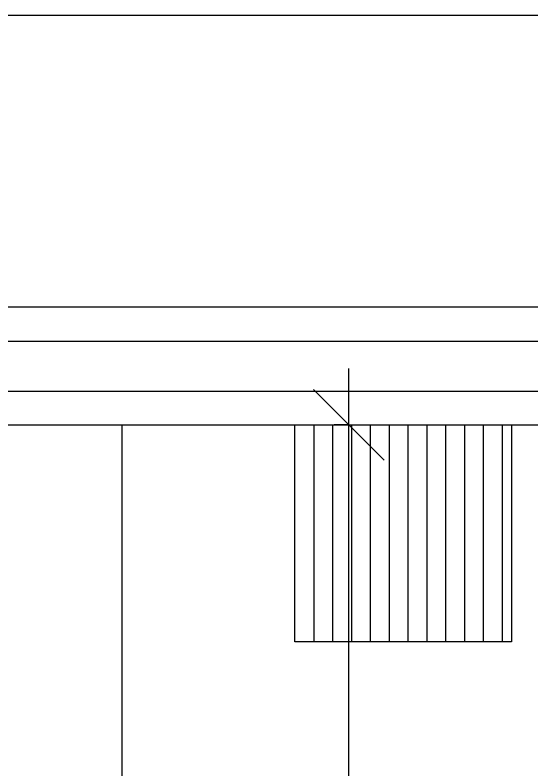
# Model space of a CAD drawing. Header units: metres. Extents: x 5 to 242, y -3 to 162.
# Drawn here: x 26.66 to 27.756, y 116.584 to 118.184 of the extents above; entities that cross this region are included whole.
import ezdxf

# ---------------------------------------------------------------- set-up
doc = ezdxf.new("R2010")
doc.units = ezdxf.units.M
doc.layers.add('1053_ARQ_BASE_MATADOURO_2_dwg', color=7, linetype='Continuous', lineweight=5, true_color=0x767676)
doc.layers.add('1053_ARQ_BASE_MATADOURO_dwg', color=7, linetype='Continuous', lineweight=5, true_color=0x767676)
for name, color, linetype, lineweight in [('A-ANNO-DIMS', 7, 'Continuous', 5), ('A-ANNO-DIMS-50', 7, 'Continuous', 5), ('A-PISO', 7, 'Continuous', 5)]:
    doc.layers.add(name, color=color, linetype=linetype, lineweight=lineweight)
doc.styles.add('Arial_28', font='arial.ttf', dxfattribs={"height": 0.15})
doc.dimstyles.new('Diagonal_-_2_mm_Arial_-_Vermelho', dxfattribs={"dimscale": 0.3048, "dimtxt": 0.153039, "dimasz": 0.492126, "dimexe": 0.393701, "dimexo": 0.246063, "dimgap": 0.082021, "dimtad": 1, "dimrnd": 0.01, "dimzin": 0, "dimdsep": 46, "dimtxsty": 'Arial_28', "dimblk1": 'OBLIQUE', "dimblk2": 'OBLIQUE', "dimsah": 1, "dimcen": 0.09, "dimdle": 0.393701, "dimazin": 0, "dimtfac": 1, "dimtdec": 4, "dimtix": 1, "dimtmove": 0, "dimatfit": 3, "dimfxl": 1, "dimtvp": 1, "dimtolj": 1, "dimtzin": 0, "dimarcsym": 2})

# ---------------------------------------------------------------- blocks, each defined once
blk = doc.blocks.new('1053_ARQ_BASE_MATADOURO_dwg_arq geral tgov-4039641-CURRAL BOVINO')
at = {"color": 253, "lineweight": 5, "true_color": 0xaaaaaa, "flags": 128}
blk.add_lwpolyline([(-3.1704, 14.4282), (-3.1704, 20.1582), (-12.4204, 20.1582), (-12.4204, 34.8483), (-12.4204, 34.9983), (5.3461, 34.9983), (5.3461, 26.6282)], dxfattribs=at)
blk = doc.blocks.new('1053_ARQ_BASE_MATADOURO_dwg-3625622-CURRAL BOVINO')
at = {"color": 253, "lineweight": 5, "true_color": 0xaaaaaa}
blk.add_line((127.7931, 117.3142), (127.7931, 109.8142), dxfattribs=at)
blk.add_blockref('1053_ARQ_BASE_MATADOURO_dwg_arq geral tgov-4039641-CURRAL BOVINO', (130.2098, 83.186))
blk = doc.blocks.new('1053_ARQ_BASE_MATADOURO_2_dwg-3637054-CURRAL BOVINO')
at = {"layer": 'A-PISO', "color": 253, "true_color": 0xaaaaaa}
for p, q in [((127.1431, 84.3062), (134.7681, 84.3062)), ((127.1431, 84.2002), (134.7681, 84.2002)), ((127.7931, 84.1282), (127.7931, 76.6282)), ((128.2008, 84.1282), (128.2008, 83.6682)), ((128.2408, 84.1282), (128.2408, 83.6682)), ((128.2808, 84.1282), (128.2808, 83.6682)), ((128.3208, 84.1282), (128.3208, 83.6682)), ((128.3608, 84.1282), (128.3608, 83.6682)), ((128.4008, 84.1282), (128.4008, 83.6682)), ((128.4408, 84.1282), (128.4408, 83.6682)), ((128.4808, 84.1282), (128.4808, 83.6682)), ((128.5208, 84.1282), (128.5208, 83.6682)), ((128.5608, 84.1282), (128.5608, 83.6682)), ((128.6008, 84.1282), (128.6008, 83.6682))]:
    blk.add_line(p, q, dxfattribs=at)
at = {"layer": 'A-PISO', "color": 253, "true_color": 0xaaaaaa, "flags": 128}
blk.add_lwpolyline([(127.3589, 84.1282), (134.6431, 84.1282), (134.6431, 76.3782), (134.8931, 76.3782), (134.8931, 84.3782), (127.1431, 84.3782)], dxfattribs=at)
blk.add_lwpolyline([(128.6208, 84.1282), (128.6208, 83.6682), (128.1608, 83.6682), (128.1608, 84.1282)], close=True, dxfattribs=at)
blk = doc.blocks.new('DIMBLOCK3-CURRAL BOVINO')
at = {"layer": 'A-ANNO-DIMS-50', "color": 1, "true_color": 0xff0000}
for p, q in [((27.3689, 109.6942), (27.3689, 117.4342)), ((27.3689, 117.3142), (27.3378, 117.3142)), ((27.3689, 117.3142), (27.4889, 117.3142)), ((27.3689, 109.8142), (27.3378, 109.8142)), ((27.3689, 109.8142), (27.4889, 109.8142))]:
    blk.add_line(p, q, dxfattribs=at)
at = {"layer": 'A-ANNO-DIMS-50', "color": 1, "lineweight": 20, "true_color": 0xff0000}
for p, q in [((27.3689, 117.3142), (27.2939, 117.3892)), ((27.3689, 117.3142), (27.4439, 117.2392)), ((27.3689, 109.8142), (27.2939, 109.8892)), ((27.3689, 109.8142), (27.4439, 109.7392))]:
    blk.add_line(p, q, dxfattribs=at)
at = {"layer": 'A-ANNO-DIMS-50', "color": 0, "insert": (27.1492, 113.3617), "char_height": 0.15, "width": 0.485957, "attachment_point": 1, "rotation": 90, "line_spacing_factor": 0.941778, "style": 'Arial_28'}
blk.add_mtext('7,50', dxfattribs=at)
blk = doc.blocks.new('_Oblique')
at = {"color": 0, "linetype": 'ByBlock', "lineweight": -2}
blk.add_line((-0.5, -0.5), (0.5, 0.5), dxfattribs=at)

msp = doc.modelspace()

# ---------------------------------------------------------------- block references
at = {"layer": '1053_ARQ_BASE_MATADOURO_2_dwg', "color": 253, "true_color": 0xaaaaaa}
msp.add_blockref('1053_ARQ_BASE_MATADOURO_2_dwg-3637054-CURRAL BOVINO', (-100.9065, 33.186), dxfattribs=at)
at = {"layer": '1053_ARQ_BASE_MATADOURO_dwg', "color": 253, "true_color": 0xaaaaaa}
msp.add_blockref('1053_ARQ_BASE_MATADOURO_dwg-3625622-CURRAL BOVINO', (-100.9065, 0), dxfattribs=at)

# ---------------------------------------------------------------- dimensions: what is measured, and where the dimension line sits
at = {"layer": 'A-ANNO-DIMS', "color": 1, "true_color": 0xff0000}
dim = msp.add_linear_dim(base=(27.3689, 117.3142), p1=(27.2628, 109.8142), p2=(27.2628, 117.3142), angle=90, dimstyle='Diagonal_-_2_mm_Arial_-_Vermelho', override={"dimpost": '<>', "dimfxl": 7.5}, dxfattribs=at)
dim.commit()
dim.dimension.update_dxf_attribs({"geometry": 'DIMBLOCK3-CURRAL BOVINO', "text_midpoint": (27.2673, 113.5642)})

doc.saveas('drawing.dxf')
